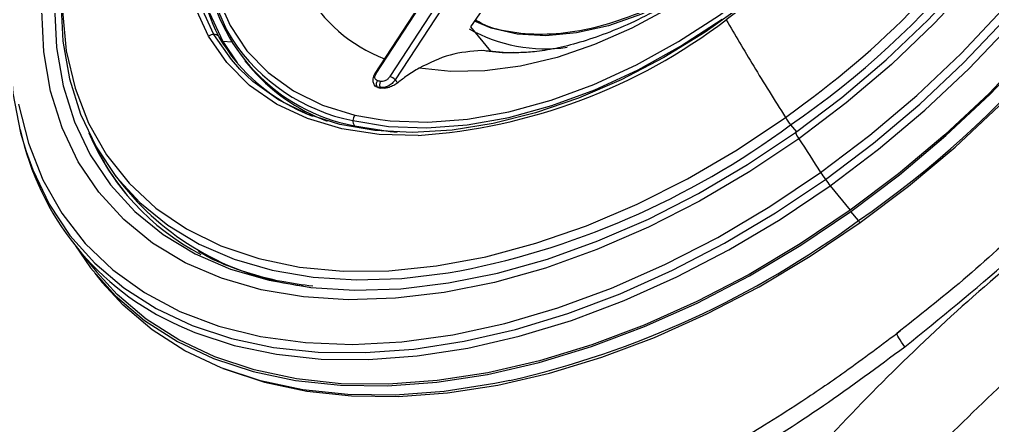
# Model space of a CAD drawing. Extents: x 400 to 501, y 484 to 634.
# Drawn here: x 479.117 to 481.664, y 520.176 to 521.238 of the extents above; entities that cross this region are included whole.
import ezdxf

# ---------------------------------------------------------------- set-up
doc = ezdxf.new("R2010")
doc.units = 0
doc.header["$MEASUREMENT"] = 0
doc.layers.add('DIM', color=3, linetype='Continuous')
doc.layers.add('GEOMETRY', color=3, linetype='Continuous', lineweight=25)

# ---------------------------------------------------------------- blocks, each defined once
blk = doc.blocks.new('2026 GRANDEE')
at = {"layer": 'GEOMETRY', "ltscale": 16}
for p, q in [((30.03, -75.1189), (29.6223, -75.7434)), ((29.6262, -75.7429), (30.0339, -75.1184)), ((30.0697, -75.1267), (29.662, -75.7513)), ((30.0835, -75.1352), (29.6758, -75.7597)), ((29.9415, -75.5219), (29.8733, -75.6215)), ((30.6184, -75.5455), (30.5423, -75.6026)), ((29.8733, -75.6215), (29.9251, -75.6848)), ((29.2244, -75.6597), (29.2619, -75.7156)), ((29.248, -75.6613), (29.2244, -75.6597)), ((29.9982, -75.6891), (29.985, -75.6892)), ((29.2824, -75.7098), (29.2926, -75.7223)), ((29.6824, -75.7675), (29.6758, -75.7597)), ((29.6302, -75.7796), (29.629, -75.778)), ((29.6302, -75.7796), (29.6342, -75.7806)), ((29.6342, -75.7806), (29.6383, -75.7815)), ((29.6371, -75.7799), (29.6383, -75.7815)), ((30.6973, -75.8582), (30.7686, -75.8055)), ((29.5703, -75.8519), (29.6362, -75.8638)), ((30.7108, -75.8771), (30.7261, -75.896)), ((28.9431, -76.01), (28.9662, -76.0396)), ((30.8145, -76.0367), (30.8669, -76.1011)), ((30.8882, -76.1281), (30.8686, -76.1041)), ((28.8415, -76.1978), (28.8939, -76.2623)), ((28.8897, -76.2657), (28.9092, -76.2897))]:
    blk.add_line(p, q, dxfattribs=at)
at = {"layer": 'GEOMETRY', "ltscale": 16, "flags": 128}
for points in [[(30.7894, -76.002), (30.9178, -75.9049), (31.0408, -75.8008), (31.1572, -75.6905), (31.2663, -75.5748)], [(31.2872, -75.3841), (31.1911, -75.5004), (31.0867, -75.6125), (30.9748, -75.7194), (30.8564, -75.8201), (30.7326, -75.9138)], [(30.8019, -76.0201), (30.928, -75.925), (31.0489, -75.8231), (31.1637, -75.7152), (31.2715, -75.6021), (31.3714, -75.4847), (31.4627, -75.3639), (31.5448, -75.2407), (31.6169, -75.1158), (31.6786, -74.9904), (31.7293, -74.8653), (31.7687, -74.7415), (31.7965, -74.6199), (31.8125, -74.5015), (31.8165, -74.3872), (31.8085, -74.2778), (31.7886, -74.1742), (31.7569, -74.0772), (31.7137, -73.9874), (31.6593, -73.9056), (31.5941, -73.8325), (31.5187, -73.7685), (31.4657, -73.7328)], [(30.8686, -76.1041), (30.9956, -76.0083), (31.1173, -75.9058), (31.2329, -75.7972), (31.3413, -75.6834), (31.4419, -75.5652), (31.5338, -75.4436), (31.6164, -75.3195), (31.689, -75.1939), (31.7511, -75.0676), (31.8022, -74.9417), (31.8418, -74.8171), (31.8698, -74.6947), (31.8859, -74.5756), (31.8899, -74.4605), (31.8819, -74.3504), (31.8618, -74.2461), (31.83, -74.1484), (31.7865, -74.0581), (31.7317, -73.9758), (31.6661, -73.9021), (31.661, -73.8971)], [(31.7162, -73.965), (31.7275, -73.9792), (31.7821, -74.0612), (31.8254, -74.1513), (31.8572, -74.2487), (31.8771, -74.3527), (31.8851, -74.4625), (31.8811, -74.5772), (31.8651, -74.696), (31.8372, -74.818), (31.7977, -74.9422), (31.7468, -75.0678), (31.6849, -75.1936), (31.6125, -75.3189), (31.5302, -75.4426), (31.4385, -75.5639), (31.3382, -75.6817), (31.2301, -75.7951), (31.1149, -75.9034), (30.9935, -76.0057), (30.8669, -76.1011)], [(29.2014, -75.6408), (29.1672, -75.5667)], [(29.2011, -75.5531), (29.2342, -75.6288), (29.2488, -75.6536)], [(29.6821, -74.0521), (29.5559, -74.1472), (29.435, -74.2491), (29.3202, -74.357), (29.2125, -74.4701), (29.1125, -74.5875), (29.0212, -74.7083), (28.9392, -74.8315), (28.867, -74.9564), (28.8054, -75.0818), (28.7546, -75.2069), (28.7152, -75.3307), (28.6874, -75.4523), (28.6715, -75.5707), (28.6675, -75.685), (28.6754, -75.7944), (28.6953, -75.898), (28.7097, -75.9475)], [(29.5652, -75.8665), (29.6586, -75.8817), (29.7587, -75.8853), (29.864, -75.8773), (29.9734, -75.8579), (30.0854, -75.8272), (30.1986, -75.7856), (30.3116, -75.7336), (30.423, -75.672), (30.5313, -75.6014)], [(28.7843, -75.5689), (28.7896, -75.6751), (28.8071, -75.7757), (28.8366, -75.8697), (28.8778, -75.9562), (28.9305, -76.0347), (28.9941, -76.1043), (29.0681, -76.1646), (29.1519, -76.2149), (29.2448, -76.2549), (29.346, -76.2842), (29.4502, -76.3021)], [(30.8145, -76.0367), (30.9411, -75.9412), (31.0624, -75.839), (31.1776, -75.7307), (31.2858, -75.6172), (31.386, -75.4994), (31.4777, -75.3782), (31.56, -75.2545), (31.6324, -75.1292), (31.6943, -75.0033), (31.7452, -74.8778), (31.7848, -74.7535), (31.8127, -74.6316), (31.8287, -74.5127), (31.8327, -74.398), (31.8247, -74.2883), (31.8107, -74.2091)], [(30.5926, -75.5598), (30.4875, -75.6347), (30.3788, -75.7015), (30.2676, -75.7595), (30.1553, -75.808), (30.0432, -75.8464), (29.9326, -75.8744), (29.8248, -75.8915), (29.721, -75.8975), (29.6226, -75.8924), (29.5305, -75.8763), (29.446, -75.8493), (29.37, -75.8118), (29.3034, -75.7641), (29.2689, -75.7315)], [(29.8225, -74.3265), (29.7167, -74.4075), (29.6169, -74.4957), (29.5243, -74.5899), (29.44, -74.6888), (29.3652, -74.7913), (29.3007, -74.8961), (29.2475, -75.0018), (29.206, -75.1072), (29.177, -75.2109), (29.1607, -75.3115), (29.1573, -75.4079), (29.1669, -75.4988), (29.1893, -75.5831), (29.2244, -75.6597)], [(30.8933, -76.1334), (31.0198, -76.038), (31.1412, -75.9357), (31.2563, -75.8275), (31.3645, -75.714), (31.4647, -75.5962), (31.5564, -75.475), (31.6387, -75.3513), (31.7111, -75.2261), (31.7729, -75.1002), (31.8238, -74.9747), (31.8634, -74.8505), (31.8913, -74.7285), (31.9073, -74.6097), (31.9113, -74.495), (31.9033, -74.3853), (31.8963, -74.3404)], [(30.724, -75.8975), (30.8453, -75.8057), (30.9611, -75.7071), (31.0706, -75.6025), (31.1728, -75.4928), (31.2668, -75.3789), (31.3519, -75.2619), (31.4272, -75.1426), (31.4922, -75.0221), (31.5464, -74.9014), (31.5891, -74.7817), (31.6202, -74.6638), (31.6392, -74.5488), (31.6461, -74.4381)], [(29.3898, -74.7755), (29.3266, -74.8766), (29.274, -74.9787), (29.2329, -75.0805), (29.2036, -75.1809), (29.1867, -75.2785), (29.1822, -75.372), (29.1903, -75.4604), (29.2108, -75.5424), (29.2435, -75.6172), (29.2879, -75.6836), (29.3436, -75.741), (29.4098, -75.7885), (29.4857, -75.8256), (29.5703, -75.8519)], [(30.7326, -75.9138), (30.6043, -75.9998), (30.4726, -76.0772), (30.3388, -76.1454), (30.2039, -76.2039), (30.069, -76.2521), (29.9354, -76.2896), (29.8041, -76.3161), (29.6763, -76.3313), (29.5531, -76.3353), (29.4355, -76.3278), (29.3246, -76.309), (29.2212, -76.279), (29.1263, -76.2382), (29.0407, -76.1867), (28.9651, -76.1252), (28.9001, -76.054), (28.8463, -75.9739), (28.8041, -75.8854), (28.774, -75.7894), (28.7562, -75.6867), (28.7508, -75.5781)], [(29.187, -75.6457), (29.1514, -75.5679), (29.1285, -75.4821), (29.1188, -75.3897), (29.1222, -75.2917), (29.1388, -75.1893), (29.1684, -75.0839), (29.2105, -74.9767), (29.2404, -74.9145)], [(28.69, -75.8231), (28.7157, -75.9258), (28.7535, -76.0213), (28.8033, -76.1087), (28.8645, -76.1875), (28.9369, -76.2569), (29.0196, -76.3164), (29.1122, -76.3655), (29.2138, -76.4039), (29.3236, -76.4312), (29.4407, -76.4471), (29.5643, -76.4517), (29.6932, -76.4448), (29.8265, -76.4264), (29.9631, -76.3968), (30.1019, -76.3562), (30.2417, -76.3048), (30.3815, -76.2432), (30.5201, -76.1718), (30.6564, -76.0912), (30.7894, -76.002)], [(29.6362, -75.8638), (29.6626, -75.8669), (29.7613, -75.8705), (29.8654, -75.8626), (29.9734, -75.8434), (30.0839, -75.813), (30.1957, -75.772), (30.3073, -75.7207), (30.4173, -75.6598), (30.5243, -75.5902), (30.6269, -75.5126), (30.724, -75.428), (30.8141, -75.3376), (30.8964, -75.2424), (30.9509, -75.1703)], [(28.8244, -75.3413), (28.8078, -75.4442), (28.801, -75.5536), (28.8062, -75.6582), (28.8234, -75.7572), (28.8524, -75.8498), (28.893, -75.935), (28.9449, -76.0122), (29.0075, -76.0808), (29.0804, -76.1401), (29.1629, -76.1897), (29.2544, -76.2291), (29.354, -76.258), (29.4609, -76.2761), (29.5742, -76.2833), (29.6929, -76.2795), (29.8146, -76.265)], [(28.8091, -75.4444), (28.8069, -75.4689), (28.8047, -75.5789), (28.815, -75.6836), (28.8379, -75.7819), (28.8731, -75.873), (28.9204, -75.956), (28.9792, -76.0303), (29.0492, -76.0951), (29.1295, -76.1499), (29.2195, -76.1941), (29.3185, -76.2273), (29.4254, -76.2494), (29.5393, -76.2599), (29.6593, -76.259), (29.7841, -76.2465), (29.9127, -76.2225), (30.0439, -76.1874), (30.1766, -76.1414), (30.3094, -76.0849), (30.4413, -76.0185), (30.571, -75.9427), (30.6973, -75.8582)], [(30.4854, -75.5126), (30.3916, -75.5729), (30.2951, -75.6249), (30.1973, -75.6677), (30.0997, -75.7009), (30.0036, -75.7239), (29.9106, -75.7364), (29.8218, -75.7381), (29.7385, -75.7292)], [(30.478, -75.5044), (30.4055, -75.5474), (30.3201, -75.588), (30.2345, -75.6181), (30.1506, -75.6372), (30.0702, -75.6447), (29.9953, -75.6404), (29.9274, -75.6246), (29.8838, -75.6062)], [(29.7359, -75.9051), (29.6341, -75.9024), (29.5362, -75.8878), (29.4463, -75.8613), (29.3655, -75.8233), (29.2947, -75.7743), (29.235, -75.7148), (29.187, -75.6457)], [(29.2689, -75.7315), (29.247, -75.7069), (29.2014, -75.6408)], [(29.985, -75.6892), (29.9683, -75.689), (29.9021, -75.6831)], [(29.6262, -75.7429), (29.6248, -75.7427), (29.6236, -75.7427), (29.6228, -75.743), (29.6223, -75.7435)], [(29.4502, -76.3021), (29.4546, -76.3026), (29.5696, -76.3099), (29.6902, -76.3061), (29.8153, -76.2911), (29.9438, -76.2652), (30.0745, -76.2285), (30.2065, -76.1813), (30.3386, -76.1241), (30.4696, -76.0573), (30.5984, -75.9816), (30.724, -75.8975)], [(29.569, -75.88), (29.663, -75.8953), (29.6808, -75.8968)], [(28.7097, -75.9475), (28.727, -75.995), (28.7702, -76.0848), (28.8246, -76.1666), (28.8898, -76.2397), (28.9653, -76.3037), (29.0504, -76.3581), (29.1447, -76.4024), (29.2473, -76.4363), (29.3575, -76.4596), (29.4744, -76.472), (29.5972, -76.4734), (29.7248, -76.464), (29.8564, -76.4437), (29.991, -76.4126), (30.1274, -76.3711), (30.2647, -76.3195), (30.4019, -76.258), (30.5378, -76.1873), (30.6714, -76.1078), (30.8019, -76.0201)], [(29.1095, -76.4024), (29.1515, -76.4203), (29.2545, -76.4544), (29.365, -76.4777), (29.4824, -76.4901), (29.6056, -76.4916), (29.7337, -76.4821), (29.8657, -76.4618), (30.0007, -76.4306), (30.1377, -76.3889), (30.2755, -76.3371), (30.4131, -76.2754), (30.5495, -76.2045), (30.6836, -76.1247), (30.8145, -76.0367)], [(28.8387, -76.1943), (28.8784, -76.2515), (28.944, -76.3252), (29.02, -76.3896), (29.1058, -76.4443), (29.2006, -76.4889), (29.3039, -76.523), (29.4148, -76.5464), (29.5325, -76.5589), (29.6561, -76.5604), (29.7846, -76.5509), (29.917, -76.5304), (30.0524, -76.4992), (30.1898, -76.4574), (30.328, -76.4054), (30.466, -76.3436), (30.6028, -76.2724), (30.7374, -76.1923), (30.8686, -76.1041)], [(30.8669, -76.1011), (30.7361, -76.1891), (30.6019, -76.2689), (30.4655, -76.3399), (30.3279, -76.4015), (30.1901, -76.4534), (30.0532, -76.495), (29.9182, -76.5262), (29.7861, -76.5466), (29.658, -76.5561), (29.5348, -76.5546), (29.4175, -76.5421), (29.3069, -76.5188), (29.204, -76.4848), (29.1094, -76.4403), (29.0239, -76.3858), (28.9481, -76.3215), (28.8939, -76.2623)], [(29.225, -76.5148), (29.2305, -76.517), (29.3335, -76.551), (29.4441, -76.5744), (29.5614, -76.5868), (29.6845, -76.5883), (29.8126, -76.5788), (29.9447, -76.5584), (30.0796, -76.5273), (30.2165, -76.4856), (30.3543, -76.4338), (30.4919, -76.3721), (30.6283, -76.3012), (30.7624, -76.2214), (30.8933, -76.1334)], [(29.9757, -76.5464), (29.9365, -76.5544), (29.8041, -76.5749), (29.6756, -76.5844), (29.552, -76.5829), (29.4343, -76.5704), (29.3234, -76.547), (29.2202, -76.5129), (29.1253, -76.4683), (29.0395, -76.4136), (28.9636, -76.3491), (28.9092, -76.2897)]]:
    blk.add_lwpolyline(points, dxfattribs=at)
at = {"layer": 'GEOMETRY', "ltscale": 16}
for centre, radius, start, end in [((29.4206, -73.9887), 2.2871, 304.342, 337.1931), ((29.4006, -73.9686), 2.6223, 304.5608, 334.989), ((29.8183, -75.3508), 0.6732, 159.2954, 206.0024), ((29.3162, -73.8803), 2.4116, 307.0295, 328.3599), ((29.7902, -75.3306), 0.4001, 169.6612, 249.1384), ((29.6588, -75.4056), 0.4828, 187.6055, 259.2822), ((29.6368, -74.4149), 1.4935, 273.8054, 307.3196), ((29.2016, -75.6648), 0.024, 90.4172, 127.3644), ((29.2019, -75.656), 0.0152, 41.3624, 91.7691), ((29.629, -75.4048), 0.4806, 210.1209, 249.3265), ((30.0692, -75.2727), 0.406, 240.4597, 278.0146), ((29.663, -75.3795), 0.4967, 213.4971, 258.6418), ((29.6704, -75.4065), 0.4924, 219.8982, 249.4714), ((29.6532, -75.781), 0.031, 43.3045, 73.6204), ((29.5852, -75.8681), 0.02, 175.3044, 216.312), ((29.5919, -75.8676), 0.0267, 143.8709, 177.6016), ((29.406, -75.7383), 0.7273, 191.984, 245.941), ((29.4643, -75.6477), 0.6416, 202.9977, 242.3927), ((29.4311, -74.1494), 2.1501, 280.2759, 306.5275), ((30.7744, -75.8815), 0.0529, 197.551, 217.6821), ((29.4626, -75.6565), 0.6349, 204.7828, 219.1032), ((41.4619, -69.0649), 12.7289, 212.5516, 213.02355), ((31.1639, -75.7575), 0.4473, 213.1329, 215.9545), ((31.1095, -75.7986), 0.3791, 215.7532, 218.9058), ((29.5276, -75.5782), 0.7267, 219.4136, 262.6823), ((29.4204, -74.1309), 2.4785, 282.946, 306.3129), ((30.9085, -76.1137), 0.0249, 215.2168, 232.2828)]:
    blk.add_arc(centre, radius, start, end, dxfattribs=at)
for points, knots in [([(31.0095, -76.458), (31.102, -76.3834), (31.287, -76.2341), (31.5395, -75.984), (31.7686, -75.7193), (31.969, -75.441), (32.1373, -75.1534), (32.2541, -74.8936), (32.3303, -74.6659), (32.3765, -74.4712), (32.4022, -74.2792), (32.4062, -74.092), (32.3876, -73.9115), (32.3455, -73.7402), (32.2796, -73.5803), (32.1901, -73.4344), (32.0777, -73.3049), (31.9439, -73.1937), (31.7904, -73.1027), (31.6199, -73.0328), (31.4347, -72.985), (31.2388, -72.9575), (31.0997, -72.9571), (31.0307, -72.9569)], [0, 0, 0, 0, 0.057509, 0.115057, 0.172867, 0.231174, 0.290208, 0.350176, 0.390792, 0.431966, 0.473733, 0.516107, 0.559084, 0.602631, 0.64668, 0.691126, 0.735821, 0.780589, 0.825263, 0.869681, 0.913684, 0.95715, 1, 1, 1, 1]), ([(28.8115, -73.3552), (28.7354, -73.4167), (28.5829, -73.5398), (28.3729, -73.7441), (28.1804, -73.9588), (28.0094, -74.1809), (27.8609, -74.4059), (27.7352, -74.6304), (27.6317, -74.8517), (27.5494, -75.068), (27.4773, -75.3119), (27.4265, -75.5796), (27.4101, -75.8631), (27.4335, -76.1262), (27.4962, -76.3669), (27.5985, -76.5827), (27.7246, -76.7492), (27.8606, -76.8743), (27.9952, -76.9666), (28.1472, -77.0424), (28.3163, -77.1), (28.5005, -77.1399), (28.6342, -77.1492), (28.7015, -77.1539)], [0, 0, 0, 0, 0.046146, 0.092397, 0.138341, 0.1836, 0.227924, 0.271204, 0.313458, 0.354789, 0.395326, 0.454943, 0.513667, 0.57203, 0.630491, 0.689453, 0.74924, 0.78969, 0.83066, 0.872177, 0.914249, 0.956864, 1, 1, 1, 1]), ([(28.442, -77.0019), (28.4029, -76.9888), (28.3332, -76.9653), (28.243, -76.9198), (28.166, -76.8741), (28.0964, -76.8244), (28.0334, -76.7715), (27.9595, -76.6986), (27.8809, -76.6016), (27.8058, -76.476), (27.7372, -76.3178), (27.6852, -76.1203), (27.6668, -75.9244), (27.6679, -75.7709), (27.6745, -75.6654), (27.6869, -75.5572), (27.7054, -75.4453), (27.7296, -75.3336), (27.7602, -75.2179), (27.7961, -75.1036), (27.8422, -74.9766), (27.8946, -74.8513), (27.958, -74.7176), (28.025, -74.5916), (28.1004, -74.4642), (28.181, -74.3405), (28.2688, -74.2181), (28.3875, -74.0671), (28.5404, -73.8955), (28.7351, -73.7055), (28.8761, -73.5919), (28.9472, -73.5346)], [0, 0, 0, 0, 0.034861, 0.06235, 0.089025, 0.114889, 0.139942, 0.164187, 0.210182, 0.254318, 0.296608, 0.362422, 0.427092, 0.45304, 0.479427, 0.505504, 0.53187, 0.559482, 0.58421, 0.612382, 0.638394, 0.671389, 0.698127, 0.730004, 0.758216, 0.786779, 0.817262, 0.84615, 0.897746, 0.948488, 1, 1, 1, 1]), ([(32.2875, -74.1733), (32.2909, -74.2177), (32.2975, -74.3023), (32.2901, -74.4288), (32.2755, -74.5396), (32.2579, -74.6298), (32.2319, -74.7369), (32.1924, -74.8656), (32.1397, -75.0006), (32.0854, -75.1205), (32.0264, -75.2375), (31.9428, -75.384), (31.8289, -75.5587), (31.6789, -75.7586), (31.5117, -75.951), (31.3355, -76.1289), (31.168, -76.282), (31.0472, -76.377), (30.9888, -76.423)], [0, 0, 0, 0, 0.069111, 0.131975, 0.183376, 0.223535, 0.253546, 0.321867, 0.387091, 0.423023, 0.471072, 0.531253, 0.603368, 0.687268, 0.782918, 0.853301, 0.929064, 1, 1, 1, 1]), ([(29.1745, -74.5169), (29.1318, -74.5578), (29.0164, -74.6684), (28.8519, -74.8641), (28.6829, -75.0978), (28.5429, -75.3375), (28.4329, -75.5784), (28.3553, -75.8165), (28.3113, -76.0477), (28.3015, -76.2682), (28.3268, -76.4735), (28.3838, -76.6625), (28.4496, -76.7699), (28.4825, -76.8236)], [0, 0, 0, 0, 0.055574, 0.150017, 0.244459, 0.338902, 0.433345, 0.527787, 0.62223, 0.716672, 0.811115, 0.905557, 1, 1, 1, 1]), ([(28.8648, -74.9615), (28.8237, -75.0168), (28.7264, -75.1477), (28.6042, -75.3613), (28.4963, -75.5962), (28.4207, -75.8286), (28.3777, -76.0541), (28.3682, -76.2692), (28.3928, -76.4696), (28.4485, -76.654), (28.5127, -76.7588), (28.5447, -76.8112)], [0, 0, 0, 0, 0.083768, 0.198297, 0.312826, 0.427355, 0.541884, 0.656413, 0.770942, 0.885471, 1, 1, 1, 1]), ([(29.8863, -75.6026), (29.8917, -75.6059), (29.9191, -75.6226), (29.9818, -75.6366), (30.0718, -75.6429), (30.1707, -75.6309), (30.2735, -75.6021), (30.3767, -75.559), (30.4425, -75.5189), (30.4747, -75.4992)], [0, 0, 0, 0, 0.0405078, 0.2014594, 0.3624109, 0.5233625, 0.6843141, 0.8452656, 1, 1, 1, 1]), ([(30.4785, -75.5051), (30.4703, -75.5107), (30.4371, -75.5335), (30.3779, -75.5689), (30.3019, -75.6081), (30.2281, -75.6393), (30.1585, -75.6628), (30.0952, -75.6784), (30.0408, -75.6871), (30.0128, -75.6882), (29.9998, -75.6888)], [0, 0, 0, 0, 0.046836, 0.189685, 0.331574, 0.471964, 0.610544, 0.747177, 0.882002, 1, 1, 1, 1]), ([(30.5423, -75.6026), (30.5653, -75.6419), (30.6113, -75.7204), (30.6686, -75.8123), (30.6973, -75.8582)], [0, 0, 0, 0, 0.5, 1, 1, 1, 1]), ([(29.9021, -75.6831), (29.8744, -75.6853), (29.819, -75.6895), (29.7653, -75.7159), (29.7385, -75.7292)], [0, 0, 0, 0, 0.500491, 1, 1, 1, 1]), ([(29.9862, -75.6886), (29.9821, -75.6888), (29.953, -75.6903), (29.9276, -75.6864), (29.9057, -75.6831)], [0, 0, 0, 0, 0.139883, 1, 1, 1, 1]), ([(29.6224, -75.7432), (29.6212, -75.7454), (29.6187, -75.7498), (29.6171, -75.7571), (29.6172, -75.7641), (29.6187, -75.7682), (29.6195, -75.7702)], [0, 0, 0, 0, 0.244492, 0.4929, 0.745258, 1, 1, 1, 1]), ([(29.6296, -75.7622), (29.6278, -75.7614), (29.6241, -75.7599), (29.6223, -75.7545), (29.6231, -75.7486), (29.6252, -75.7448), (29.6262, -75.7429)], [0, 0, 0, 0, 0.2786913, 0.5580207, 0.7789551, 1, 1, 1, 1]), ([(29.7385, -75.7292), (29.7278, -75.7356), (29.7087, -75.7471), (29.6905, -75.7612), (29.6824, -75.7675)], [0, 0, 0, 0, 0.560166, 1, 1, 1, 1]), ([(29.629, -75.778), (29.6263, -75.777), (29.6218, -75.7754), (29.6203, -75.7711), (29.6197, -75.7694)], [0, 0, 0, 0, 0.605623, 1, 1, 1, 1]), ([(29.6302, -75.7796), (29.6276, -75.7787), (29.6224, -75.7767), (29.6213, -75.7724), (29.6208, -75.7703)], [0, 0, 0, 0, 0.4953736, 1, 1, 1, 1]), ([(29.629, -75.778), (29.6284, -75.7769), (29.6272, -75.7748), (29.6268, -75.7705), (29.6276, -75.766), (29.6289, -75.7634), (29.6296, -75.7622)], [0, 0, 0, 0, 0.241096, 0.500001, 0.758905, 1, 1, 1, 1]), ([(29.6376, -75.7641), (29.6361, -75.7638), (29.6334, -75.7632), (29.6308, -75.7625), (29.6296, -75.7622)], [0, 0, 0, 0, 0.560002, 1, 1, 1, 1]), ([(29.6376, -75.7641), (29.6369, -75.7653), (29.6356, -75.7678), (29.6349, -75.7723), (29.6353, -75.7767), (29.6365, -75.7788), (29.6371, -75.7799)], [0, 0, 0, 0, 0.241095, 0.499999, 0.758904, 1, 1, 1, 1]), ([(29.6758, -75.7597), (29.6733, -75.763), (29.6682, -75.7694), (29.6577, -75.7766), (29.6466, -75.7807), (29.6402, -75.7801), (29.6371, -75.7799)], [0, 0, 0, 0, 0.2502492, 0.5000395, 0.7498112, 1, 1, 1, 1]), ([(29.662, -75.7513), (29.6602, -75.7535), (29.6566, -75.7581), (29.6495, -75.7625), (29.6428, -75.7646), (29.6393, -75.7643), (29.6376, -75.7641)], [0, 0, 0, 0, 0.278443, 0.557745, 0.778799, 1, 1, 1, 1]), ([(29.6824, -75.7675), (29.6791, -75.7699), (29.6725, -75.7746), (29.6601, -75.7798), (29.6479, -75.7826), (29.6415, -75.7819), (29.6383, -75.7815)], [0, 0, 0, 0, 0.261463, 0.513456, 0.758607, 1, 1, 1, 1]), ([(29.629, -75.778), (29.6298, -75.7781), (29.6311, -75.7785), (29.6324, -75.7788), (29.633, -75.7789)], [0, 0, 0, 0, 0.559999, 1, 1, 1, 1]), ([(29.633, -75.7789), (29.6338, -75.7791), (29.6351, -75.7794), (29.6365, -75.7797), (29.6371, -75.7799)], [0, 0, 0, 0, 0.560002, 1, 1, 1, 1]), ([(31.4259, -76.1274), (31.3461, -76.1929), (31.1864, -76.324), (30.9618, -76.536), (30.7514, -76.7564), (30.5586, -76.9841), (30.3856, -77.2165), (30.2351, -77.4508), (30.1098, -77.6841), (30.0125, -77.9128), (29.9456, -78.1333), (29.9121, -78.341), (29.9105, -78.5338), (29.9391, -78.6441), (29.9534, -78.6994)], [0, 0, 0, 0, 0.079883, 0.159825, 0.240049, 0.320776, 0.402228, 0.484593, 0.567999, 0.652515, 0.738135, 0.824747, 0.912138, 1, 1, 1, 1]), ([(29.4602, -76.2997), (29.4329, -76.2962), (29.3715, -76.2882), (29.2843, -76.2641), (29.2114, -76.2376), (29.1732, -76.2161), (29.1609, -76.2092)], [0, 0, 0, 0, 0.244623, 0.549502, 0.855127, 1, 1, 1, 1]), ([(30.2025, -78.6796), (30.1938, -78.6494), (30.1763, -78.589), (30.165, -78.4889), (30.1646, -78.3831), (30.1758, -78.2714), (30.1978, -78.1571), (30.2303, -78.0382), (30.2735, -77.9144), (30.328, -77.7854), (30.3921, -77.6552), (30.4671, -77.5204), (30.5533, -77.3824), (30.6484, -77.2448), (30.7454, -77.1162), (30.8424, -76.9971), (30.9695, -76.8511), (31.1339, -76.679), (31.3414, -76.4834), (31.4878, -76.3633), (31.5603, -76.3039)], [0, 0, 0, 0, 0.052982, 0.105662, 0.15804, 0.210116, 0.261892, 0.310211, 0.3624, 0.415054, 0.465276, 0.515507, 0.571094, 0.623346, 0.672262, 0.717838, 0.760073, 0.841499, 0.921477, 1, 1, 1, 1]), ([(30.9988, -76.4162), (30.9503, -76.4528), (30.8631, -76.5185), (30.7434, -76.5997), (30.6484, -76.6603), (30.5669, -76.7095), (30.4802, -76.7592), (30.3878, -76.8089), (30.2981, -76.8538), (30.2133, -76.8937), (30.1218, -76.9339), (30.0173, -76.9759), (29.9085, -77.015), (29.8095, -77.0466), (29.723, -77.0711), (29.638, -77.0926), (29.5384, -77.1141), (29.4151, -77.1353), (29.3282, -77.1435), (29.2811, -77.1479)], [0, 0, 0, 0, 0.088123, 0.158522, 0.211121, 0.25367, 0.299147, 0.35982, 0.41092, 0.451178, 0.503495, 0.565735, 0.628287, 0.688668, 0.73549, 0.777954, 0.837376, 0.911977, 1, 1, 1, 1]), ([(31.0095, -76.458), (31.0039, -76.4496), (30.9928, -76.4328), (30.9875, -76.423), (30.9898, -76.4244), (30.9902, -76.4247)], [0, 0, 0, 0, 0.450004, 0.900011, 1, 1, 1, 1]), ([(29.1811, -77.2289), (29.2576, -77.221), (29.4094, -77.2052), (29.645, -77.1527), (29.881, -77.0811), (30.1163, -76.9897), (30.3486, -76.8807), (30.576, -76.755), (30.7978, -76.6151), (30.939, -76.5103), (31.0095, -76.458)], [0, 0, 0, 0, 0.130377, 0.258785, 0.385411, 0.510467, 0.634189, 0.756842, 0.878693, 1, 1, 1, 1])]:
    blk.add_open_spline(points, degree=3, knots=knots, dxfattribs=at)
blk.add_open_spline([(30.6973, -75.8582), (30.6983, -75.8597), (30.7002, -75.8628), (30.7038, -75.8679), (30.7075, -75.873), (30.7097, -75.8758), (30.7108, -75.8771)], degree=3, dxfattribs=at)

msp = doc.modelspace()

# ---------------------------------------------------------------- block references
at = {"layer": 'DIM'}
msp.add_blockref('2026 GRANDEE', (450.4248, 596.8403), dxfattribs=at)

doc.saveas('drawing.dxf')
